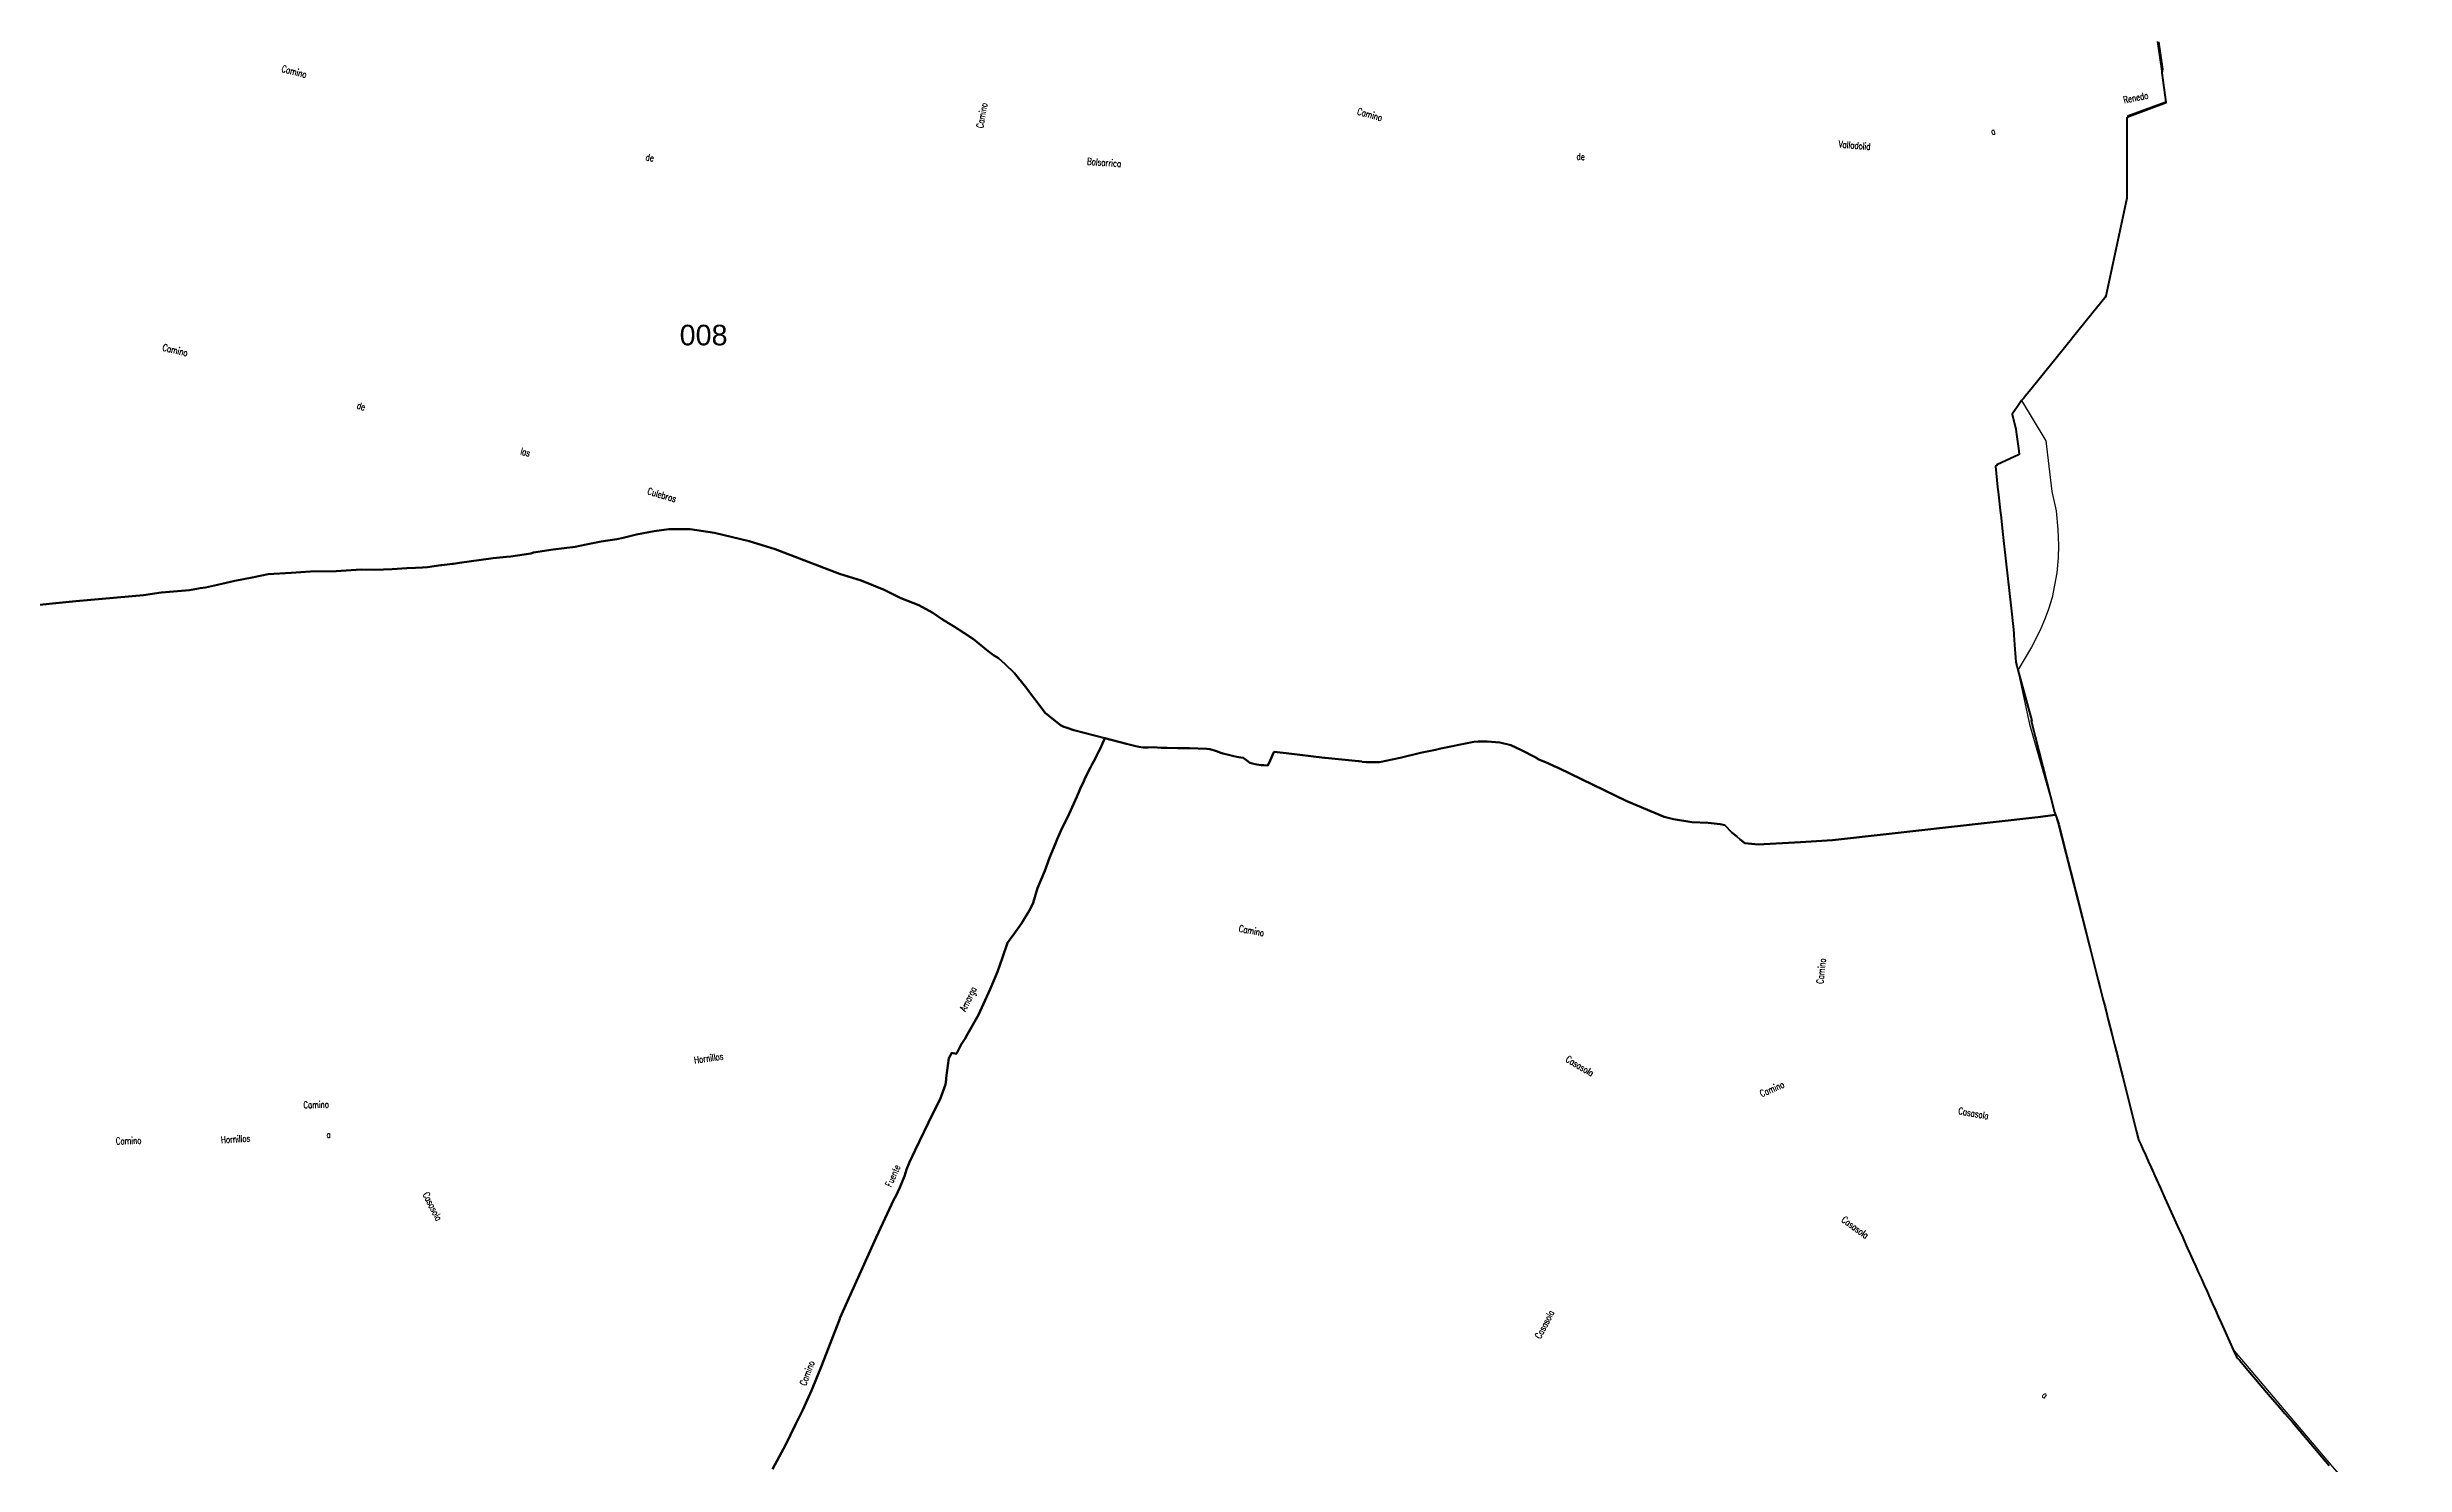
# Model space of a CAD drawing. Header units: metres. Extents: x 339638 to 364279, y 4598373 to 4630956.
# Drawn here: x 359143 to 362585, y 4610668 to 4612737 of the extents above; entities that cross this region are included whole.
import ezdxf
from ezdxf.enums import TextEntityAlignment as Align

# ---------------------------------------------------------------- set-up
doc = ezdxf.new("R2010")
doc.units = ezdxf.units.M
for name, color, linetype, lineweight in [('caminos', 1, 'Continuous', 0), ('poligonos_rusticos', 42, 'Continuous', 40), ('termino', 6, 'Continuous', 25)]:
    doc.layers.add(name, color=color, linetype=linetype, lineweight=lineweight)
doc.layers.add('poligonos_rustico_txt', color=7, linetype='Continuous')
doc.styles.add('Arial', font='arial.ttf')
doc.styles.add('caminos', font='simplex.shx', dxfattribs={"width": 0.75})

msp = doc.modelspace()

# ---------------------------------------------------------------- linework, layer by layer
at = {"layer": 'poligonos_rusticos'}
for points in [[(362225.2, 4612744.8), (362230.9, 4612705), (362229.7, 4612699.2), (362235.8, 4612656.5), (362234.5, 4612656), (362180.4, 4612636.1), (362180.4, 4612634.5), (362178.6, 4612633.8), (362178.6, 4612623.3), (362178.8, 4612516.3), (362148.2, 4612373.3), (362146.4, 4612371), (362135.9, 4612358.1), (362098.8, 4612312.2), (362098, 4612310.9), (362040.5, 4612239.7), (362038.6, 4612237.3), (362033.2, 4612230.7), (362032.5, 4612230), (362028.2, 4612224.8), (362025.2, 4612221), (362019.1, 4612212.4), (362011.2, 4612201.2), (362016.8, 4612179.4), (362017.8, 4612171.8), (362021.1, 4612147.7), (362021.8, 4612142.5), (361989, 4612127.4), (361989.2, 4612126.2), (361987, 4612125.2), (361988, 4612115.3), (361990.1, 4612094.7), (361990.9, 4612087.8), (361994.3, 4612056.9), (361994.6, 4612054.6), (361997.3, 4612030.1), (362002.6, 4611982.5), (362009.2, 4611922.6), (362013.2, 4611887.2), (362013.6, 4611880.8), (362013.7, 4611878.9), (362015.2, 4611858.4), (362016, 4611846.3), (362016.5, 4611839.3), (362018, 4611834), (362019.6, 4611828), (362039.9, 4611753.9), (362038.9, 4611753.6), (362073.3, 4611620.3), (362074.7, 4611616.4), (362048.8, 4611613.1), (361918.6, 4611598.3), (361831.6, 4611588.8), (361749.3, 4611579.4), (361702.2, 4611576.5), (361640.8, 4611573.3), (361621.3, 4611575.2), (361614.1, 4611580.5), (361609.6, 4611584.8), (361602, 4611590.6), (361591.9, 4611601.3), (361585.2, 4611602.9), (361567.6, 4611604.6), (361543.8, 4611606), (361516.9, 4611610.1), (361503.4, 4611613.5), (361448.9, 4611636.3), (361349.4, 4611684.7), (361344.1, 4611687), (361343.6, 4611687.2), (361332.4, 4611692.3), (361320.4, 4611697.4), (361314.9, 4611700.9), (361294.9, 4611710.8), (361279.6, 4611718), (361263.3, 4611722.2), (361245.2, 4611723.3), (361232, 4611723.3), (361225.6, 4611723.1), (361220.5, 4611722.1), (361177.6, 4611713.3), (361169.4, 4611711.6), (361147.6, 4611706.9), (361118, 4611699.7), (361087.7, 4611693.6), (361077.1, 4611693.5), (361068.6, 4611693.4), (361062.4, 4611694), (361062, 4611694.1), (361058.2, 4611694.7), (361057.1, 4611694.9), (361008.4, 4611699.5), (361007.6, 4611699.6), (360951.7, 4611706.3), (360934.2, 4611708.6), (360933.8, 4611707.8), (360928.1, 4611695.6), (360924.7, 4611688.3), (360918.9, 4611688.8), (360915.2, 4611689.2), (360908.7, 4611689.9), (360908.6, 4611689.9), (360904.4, 4611691), (360898.7, 4611692.5), (360898.5, 4611692.5), (360896.3, 4611694.2), (360894.3, 4611695.7), (360890.3, 4611698.8), (360889.4, 4611699.5), (360885.3, 4611700.2), (360879.6, 4611701.3), (360879.6, 4611701.3), (360875.3, 4611702.2), (360869.6, 4611703.5), (360865.3, 4611704.6), (360859.7, 4611706), (360859.7, 4611706), (360859, 4611706.2), (360856, 4611707.2), (360850, 4611709.3), (360847.1, 4611710.2), (360840.4, 4611712.4), (360840.3, 4611712.4), (360839.9, 4611712.5), (360836.1, 4611712.6), (360835.2, 4611712.6), (360810.5, 4611713.7), (360793.6, 4611713.6), (360778.1, 4611714.3), (360768.9, 4611714.3), (360758, 4611715.1), (360750.4, 4611714.6), (360743, 4611714.9), (360736.3, 4611715.5), (360730.4, 4611717), (360718.4, 4611719.9), (360686.8, 4611728.3), (360641.6, 4611740.2), (360630.3, 4611743.8), (360627.2, 4611744.9), (360622.3, 4611747.6), (360599.8, 4611765.6), (360571.2, 4611803.4), (360554.8, 4611823.2), (360541.6, 4611836.6), (360531.5, 4611845.2), (360524.6, 4611849.5), (360522.2, 4611851.1), (360516.6, 4611855.3), (360495.2, 4611872.7), (360480.9, 4611882.1), (360466, 4611892), (360458.8, 4611896.2), (360455, 4611898.5), (360452.4, 4611900.1), (360448.3, 4611902.5), (360435.6, 4611911.1), (360415.2, 4611922.6), (360389.3, 4611932.9), (360364.7, 4611944.9), (360331.3, 4611958.5), (360299.5, 4611968.3), (360247.6, 4611988), (360205.5, 4612004.3), (360167.8, 4612016.1), (360117.2, 4612028.2), (360081.6, 4612033.2), (360050.7, 4612033.4), (360029, 4612030.6), (360003.5, 4612025.4), (359983.7, 4612020.8), (359974.5, 4612018.9), (359951.9, 4612015.3), (359929.6, 4612010.9), (359913.9, 4612007.4), (359881.5, 4612003.9), (359852.8, 4611999.5), (359849.2, 4611997.7), (359819.7, 4611993.3), (359813.6, 4611993), (359794.2, 4611990.9), (359745.1, 4611984.1), (359736, 4611983), (359734.6, 4611982.8), (359719.2, 4611980.9), (359717.6, 4611980.7), (359698, 4611977.8), (359690.7, 4611977.6), (359680.7, 4611977.1), (359667.9, 4611976.4), (359646.8, 4611975.1), (359621.1, 4611973.9), (359601.3, 4611974.4), (359564.8, 4611972.2), (359527.5, 4611971.7), (359499, 4611969.9), (359465.8, 4611967.7), (359442, 4611963.1), (359416.9, 4611957.8), (359391.7, 4611952.4), (359374.1, 4611948.4), (359366.2, 4611947.5), (359363.8, 4611947), (359351, 4611944.4), (359309.9, 4611941.2), (359309.8, 4611941.2), (359309.4, 4611941.1), (359283.6, 4611937.2), (359184.8, 4611928.4), (359107.5, 4611920.5)], [(359107.5, 4611920.5), (359184.8, 4611928.4), (359283.6, 4611937.2), (359309.4, 4611941.1), (359309.8, 4611941.2), (359309.9, 4611941.2), (359351, 4611944.4), (359363.8, 4611947), (359366.2, 4611947.5), (359374.1, 4611948.4), (359391.7, 4611952.4), (359416.9, 4611957.8), (359442, 4611963.1), (359465.8, 4611967.7), (359499, 4611969.9), (359527.5, 4611971.7), (359564.8, 4611972.2), (359601.3, 4611974.4), (359621.1, 4611973.9), (359646.8, 4611975.1), (359667.9, 4611976.4), (359680.7, 4611977.1), (359690.7, 4611977.6), (359698, 4611977.8), (359717.6, 4611980.7), (359719.2, 4611980.9), (359734.6, 4611982.8), (359736, 4611983), (359745.1, 4611984.1), (359794.2, 4611990.9), (359813.6, 4611993), (359819.7, 4611993.3), (359849.2, 4611997.7), (359852.8, 4611999.5), (359881.5, 4612003.9), (359913.9, 4612007.4), (359929.6, 4612010.9), (359951.9, 4612015.3), (359974.5, 4612018.9), (359983.7, 4612020.8), (360003.5, 4612025.4), (360029, 4612030.6), (360050.7, 4612033.4), (360081.6, 4612033.2), (360117.2, 4612028.2), (360167.8, 4612016.1), (360205.5, 4612004.3), (360247.6, 4611988), (360299.5, 4611968.3), (360331.3, 4611958.5), (360364.7, 4611944.9), (360389.3, 4611932.9), (360415.2, 4611922.6), (360435.6, 4611911.1), (360448.3, 4611902.5), (360452.4, 4611900.1), (360455, 4611898.5), (360458.8, 4611896.2), (360466, 4611892), (360480.9, 4611882.1), (360495.2, 4611872.7), (360516.6, 4611855.3), (360522.2, 4611851.1), (360524.6, 4611849.5), (360531.5, 4611845.2), (360541.6, 4611836.6), (360554.8, 4611823.2), (360571.2, 4611803.4), (360599.8, 4611765.6), (360622.3, 4611747.6), (360627.2, 4611744.9), (360630.3, 4611743.8), (360641.6, 4611740.2), (360686.8, 4611728.3), (360680, 4611713), (360677.6, 4611708.2), (360675.3, 4611703.7), (360673.1, 4611699.2), (360670.9, 4611694.7), (360668.6, 4611690.2), (360666.2, 4611685.8), (360659.3, 4611672.6), (360657.2, 4611668), (360655.1, 4611663.4), (360653, 4611658.9), (360651, 4611654.3), (360648.9, 4611649.7), (360646.9, 4611645.2), (360645.8, 4611642.9), (360634.6, 4611617.8), (360622.9, 4611593), (360617.1, 4611580.8), (360615, 4611574.5), (360606.1, 4611553.8), (360599.5, 4611534.6), (360588.7, 4611509.3), (360582.4, 4611488), (360582, 4611486.7), (360579.1, 4611481.3), (360577.9, 4611479), (360565.5, 4611457.9), (360554.2, 4611442.2), (360544.8, 4611429.9), (360537.3, 4611408.2), (360530.2, 4611387.3), (360519.7, 4611362.1), (360502.3, 4611324.7), (360486.2, 4611296.4), (360482.9, 4611290.1), (360477.2, 4611281.3), (360471.7, 4611270.7), (360470.1, 4611267.7), (360463.6, 4611269.1), (360459.3, 4611261.4), (360456.1, 4611239.9), (360455.3, 4611232), (360455.1, 4611230), (360454.5, 4611223), (360446.4, 4611201.4), (360435.6, 4611180.5), (360410.1, 4611127.1), (360401.8, 4611109.4), (360397.3, 4611098.9), (360394.5, 4611089.3), (360387.8, 4611072.4), (360381.9, 4611059.9), (360378.9, 4611055.2), (360353.2, 4610999.7), (360300.2, 4610881.7), (360299.9, 4610880.7), (360292.1, 4610861), (360274, 4610813.3), (360259.2, 4610777.5), (360258.7, 4610776.3), (360246.1, 4610748), (360234.7, 4610725.7), (360221.1, 4610697.5), (360201.8, 4610661.3)], [(360201.8, 4610661.3), (360221.1, 4610697.5), (360234.7, 4610725.7), (360246.1, 4610748), (360258.7, 4610776.3), (360259.2, 4610777.5), (360274, 4610813.3), (360292.1, 4610861), (360299.9, 4610880.7), (360300.2, 4610881.7), (360353.2, 4610999.7), (360378.9, 4611055.2), (360381.9, 4611059.9), (360387.8, 4611072.4), (360394.5, 4611089.3), (360397.3, 4611098.9), (360401.8, 4611109.4), (360410.1, 4611127.1), (360435.6, 4611180.5), (360446.4, 4611201.4), (360454.5, 4611223), (360455.1, 4611230), (360455.3, 4611232), (360456.1, 4611239.9), (360459.3, 4611261.4), (360463.6, 4611269.1), (360470.1, 4611267.7), (360471.7, 4611270.7), (360477.2, 4611281.3), (360482.9, 4611290.1), (360486.2, 4611296.4), (360502.3, 4611324.7), (360519.7, 4611362.1), (360530.2, 4611387.3), (360537.3, 4611408.2), (360544.8, 4611429.9), (360554.2, 4611442.2), (360565.5, 4611457.9), (360577.9, 4611479), (360579.1, 4611481.3), (360582, 4611486.7), (360582.4, 4611488), (360588.7, 4611509.3), (360599.5, 4611534.6), (360606.1, 4611553.8), (360615, 4611574.5), (360617.1, 4611580.8), (360622.9, 4611593), (360634.6, 4611617.8), (360645.8, 4611642.9), (360646.9, 4611645.2), (360648.9, 4611649.7), (360651, 4611654.3), (360653, 4611658.9), (360655.1, 4611663.4), (360657.2, 4611668), (360659.3, 4611672.6), (360666.2, 4611685.8), (360668.6, 4611690.2), (360670.9, 4611694.7), (360673.1, 4611699.2), (360675.3, 4611703.7), (360677.6, 4611708.2), (360680, 4611713), (360686.8, 4611728.3), (360718.4, 4611719.9), (360718.4, 4611719.9), (360730.4, 4611717), (360736.3, 4611715.5), (360743, 4611714.9), (360750.4, 4611714.6), (360758, 4611715.1), (360768.9, 4611714.3), (360778.1, 4611714.3), (360793.6, 4611713.6), (360810.5, 4611713.7), (360835.2, 4611712.6), (360836.1, 4611712.6), (360839.9, 4611712.5), (360840.3, 4611712.4), (360840.4, 4611712.4), (360847.1, 4611710.2), (360850, 4611709.3), (360856, 4611707.2), (360859, 4611706.2), (360859.7, 4611706), (360859.7, 4611706), (360865.3, 4611704.6), (360869.6, 4611703.5), (360875.3, 4611702.2), (360879.6, 4611701.3), (360879.6, 4611701.3), (360885.3, 4611700.2), (360889.4, 4611699.5), (360890.3, 4611698.8), (360894.3, 4611695.7), (360896.3, 4611694.2), (360898.5, 4611692.5), (360898.7, 4611692.5), (360904.4, 4611691), (360908.6, 4611689.9), (360908.7, 4611689.9), (360915.2, 4611689.2), (360918.9, 4611688.8), (360924.7, 4611688.3), (360928.1, 4611695.6), (360933.8, 4611707.8), (360934.2, 4611708.6), (360951.7, 4611706.3), (361007.6, 4611699.6), (361008.4, 4611699.5), (361057.1, 4611694.9), (361058.2, 4611694.7), (361062, 4611694.1), (361062.4, 4611694), (361068.6, 4611693.4), (361077.1, 4611693.5), (361087.7, 4611693.6), (361118, 4611699.7), (361147.6, 4611706.9), (361169.4, 4611711.6), (361177.6, 4611713.3), (361220.5, 4611722.1), (361225.6, 4611723.1), (361232, 4611723.3), (361245.2, 4611723.3), (361263.3, 4611722.2), (361279.6, 4611718), (361294.9, 4611710.8), (361314.9, 4611700.9), (361320.4, 4611697.4), (361332.4, 4611692.3), (361343.6, 4611687.2), (361344.1, 4611687), (361349.4, 4611684.7), (361448.9, 4611636.3), (361503.4, 4611613.5), (361516.9, 4611610.1), (361543.8, 4611606), (361567.6, 4611604.6), (361585.2, 4611602.9), (361591.9, 4611601.3), (361602, 4611590.6), (361609.6, 4611584.8), (361614.1, 4611580.5), (361621.3, 4611575.2), (361640.8, 4611573.3), (361702.2, 4611576.5), (361749.3, 4611579.4), (361831.6, 4611588.8), (361918.6, 4611598.3), (362048.8, 4611613.1), (362074.7, 4611616.4), (362077.4, 4611608.8), (362079.5, 4611602.9), (362085.5, 4611579.1), (362089.4, 4611563.9), (362093.2, 4611548.6), (362097.1, 4611533.4), (362100.9, 4611518.1), (362104.8, 4611502.9), (362108.6, 4611487.7), (362112.6, 4611471.9), (362115, 4611462.2), (362117.5, 4611452.5), (362119.9, 4611442.8), (362122.4, 4611433.1), (362124.8, 4611423.4), (362127.3, 4611413.7), (362129.7, 4611404), (362132.2, 4611394.3), (362134.6, 4611384.6), (362137.1, 4611374.9), (362139.5, 4611365.3), (362142, 4611355.6), (362144.4, 4611345.9), (362146.9, 4611336.2), (362151.7, 4611317.3), (362156.8, 4611296.8), (362160.7, 4611281.3), (362165.4, 4611263), (362170.4, 4611243.1), (362172.9, 4611233.4), (362175.3, 4611223.7), (362177.8, 4611214), (362180.2, 4611204.3), (362182.7, 4611194.6), (362185.1, 4611184.9), (362187.6, 4611175.2), (362190, 4611165.5), (362192.4, 4611155.8), (362195.8, 4611142.5), (362196, 4611142.2), (362196.4, 4611141.3), (362199, 4611135.5), (362201.8, 4611129.3), (362205.9, 4611120.2), (362210, 4611111), (362214.1, 4611101.9), (362221.7, 4611085.2), (362227.8, 4611071.6), (362234.4, 4611056.9), (362246, 4611031.3), (362254.7, 4611012), (362258.8, 4611002.9), (362262.9, 4610993.7), (362267, 4610984.6), (362271.1, 4610975.5), (362275.2, 4610966.4), (362279.4, 4610957.3), (362283.5, 4610948.2), (362287.6, 4610939.1), (362291.7, 4610929.9), (362295.8, 4610920.8), (362299.9, 4610911.7), (362304, 4610902.6), (362308.1, 4610893.5), (362312.2, 4610884.4), (362316.4, 4610875.2), (362322.8, 4610861.1), (362328.8, 4610847.7), (362334.7, 4610834.6), (362338.8, 4610825.4), (362339.8, 4610824.2), (362341.7, 4610822), (362343.1, 4610820.4), (362352.9, 4610809), (362377.3, 4610780.3), (362388.1, 4610767.8), (362398.8, 4610755.2), (362409.6, 4610742.6), (362420.4, 4610730), (362431.1, 4610717.4), (362441.9, 4610704.8), (362452.6, 4610692.2), (362463.4, 4610679.6), (362474.1, 4610667)]]:
    msp.add_lwpolyline(points, dxfattribs=at)
at = {"layer": 'termino'}
msp.add_lwpolyline([(362223, 4612745.1), (362236, 4612654.9), (362178.6, 4612633.8), (362178.9, 4612516.3), (362148.2, 4612373.3), (362025.2, 4612221), (362060.7, 4612162.2), (362069.1, 4612088.2), (362075.7, 4612060.3), (362078, 4612032.7), (362078.9, 4612009.4), (362078.4, 4611991.5), (362076.5, 4611969.6), (362069.6, 4611933.6), (362064.5, 4611916.5), (362059.6, 4611903.4), (362052.1, 4611885.8), (362039.5, 4611861.2), (362019.7, 4611827.8), (362036.7, 4611748.7), (362077.7, 4611605.7), (362195.4, 4611144.4), (362335.5, 4610834.4), (362584.6, 4610540.5)], dxfattribs=at)

# ---------------------------------------------------------------- texts
at = {"layer": 'caminos', "style": 'caminos', "width": 0.75}
for s, rotation, p in [('Camino', -14.6995, (359483.6, 4612698.3)), ('Camino', 79.7226, (360512, 4612617.5)), ('Camino', -15.6981, (361053.7, 4612636)), ('Renedo', 11.8379, (362175.5, 4612651.7)), ('a', 13.8151, (361982.4, 4612605.7)), ('de', -9.3931, (360015.6, 4612568.8)), ('de', -1.3267, (361375.4, 4612569.4)), ('Valladolid', -4.5852, (361757.5, 4612587.5)), ('Balsarrica', -4.1379, (360660.5, 4612562.4)), ('Camino', -13.2437, (359310, 4612291.2)), ('de', -17.6994, (359593.3, 4612207.1)), ('las', -13.7781, (359832.3, 4612139.7)), ('Culebras', -16.4673, (360017.5, 4612081.8)), ('Camino', -10.7121, (360881.3, 4611443.1)), ('Camino', 84.0772, (361738.6, 4611369.1)), ('Amarga', 64.1047, (360486.3, 4611327.3)), ('Hornillos', 8.1739, (360088.7, 4611250.5)), ('Casasola', -30.8164, (361357, 4611254.6)), ('Camino', 23.4065, (361646.8, 4611201.7)), ('Camino', 1.1984, (359517.2, 4611185.2)), ('Casasola', -10.3769, (361931.6, 4611177)), ('Camino', 1.8735, (359243.5, 4611132.3)), ('Hornillos', 3.5091, (359397.2, 4611134.1)), ('a', 0.1134, (359550.7, 4611141.9)), ('Fuente', 65.72, (360377.8, 4611071.2)), ('Casasola', -62.9741, (359688.2, 4611061.3)), ('Casasola', -35.9718, (361759.5, 4611021.1)), ('Casasola', 62.5276, (361325.5, 4610849.4)), ('Camino', 69.5545, (360253.3, 4610781.4)), ('a', -37.635, (362052, 4610765.3))]:
    msp.add_text(s, height=10, rotation=rotation, dxfattribs=at).set_placement(p, align=Align.BOTTOM_LEFT)
at = {"layer": 'poligonos_rustico_txt', "style": 'Arial'}
msp.add_text('008', height=30, dxfattribs=at).set_placement((360101.2, 4612292.7), align=Align.BOTTOM_CENTER)

doc.saveas('drawing.dxf')
